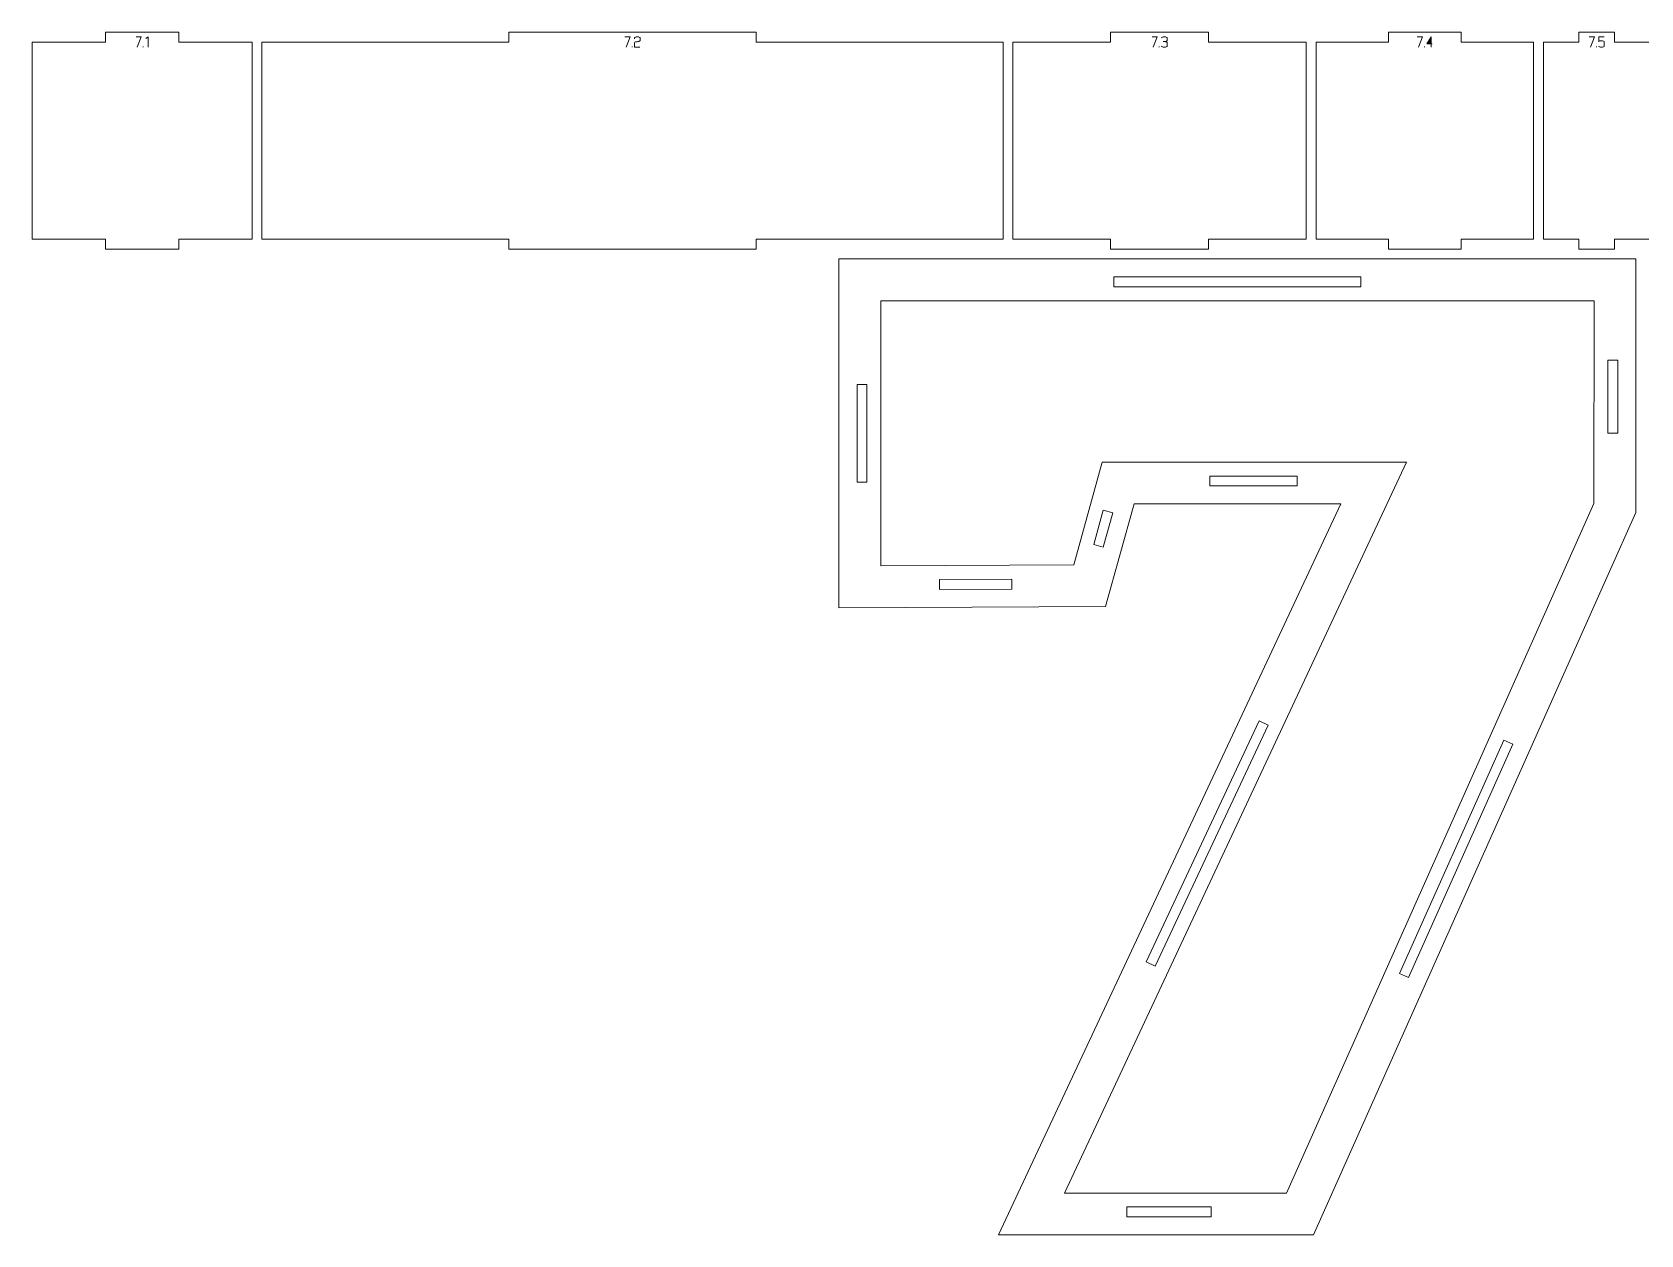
# Model space of a CAD drawing. Header units: centimetres. Extents: x -158 to 228, y -202 to 254.
# Drawn here: x 59.74 to 108.66, y -67.29 to -30.69 of the extents above; entities that cross this region are included whole.
import ezdxf

# ---------------------------------------------------------------- set-up
doc = ezdxf.new("R2010")
doc.units = ezdxf.units.CM
doc.header["$MEASUREMENT"] = 0
doc.layers.add('Capa 1', color=7, linetype='Continuous')

msp = doc.modelspace()

# ---------------------------------------------------------------- hatches: boundary and pattern name
at = {"layer": 'Capa 1', "true_color": 0x3e4095}
h = msp.add_hatch(color=175, dxfattribs=at)
edge = h.paths.add_edge_path()
edge.add_spline(control_points=[(62.9381, -31.14765), (62.9381, -31.14765), (63.05918, -30.83121), (63.05918, -30.83121), (63.05918, -30.83121), (62.89958, -30.83121), (62.89958, -30.83121), (62.89958, -30.83121), (63.05918, -30.83121), (63.05918, -30.83121), (63.05918, -30.83121), (62.9381, -31.14765), (62.9381, -31.14765)], knot_values=[0, 0, 0, 0, 0.25, 0.25, 0.25, 0.5, 0.5, 0.5, 0.75, 0.75, 0.75, 1, 1, 1, 1], degree=3, periodic=1)
h = msp.add_hatch(color=175, dxfattribs=at)
edge = h.paths.add_edge_path()
edge.add_spline(control_points=[(63.11971, -31.14765), (63.11971, -31.14765), (63.11971, -31.12518), (63.11971, -31.12518), (63.11971, -31.12518), (63.11971, -31.14765), (63.11971, -31.14765)], knot_values=[0, 0, 0, 0, 0.5, 0.5, 0.5, 1, 1, 1, 1], degree=3, periodic=1)
h = msp.add_hatch(color=175, dxfattribs=at)
edge = h.paths.add_edge_path()
edge.add_spline(control_points=[(63.26922, -30.83075), (63.26922, -30.83075), (63.19309, -30.88349), (63.19309, -30.88349), (63.19309, -30.88349), (63.26922, -30.83075), (63.26922, -30.83075), (63.26922, -30.83075), (63.26922, -31.14765), (63.26922, -31.14765), (63.26922, -31.14765), (63.26922, -30.83075), (63.26922, -30.83075)], knot_values=[0, 0, 0, 0, 0.25, 0.25, 0.25, 0.5, 0.5, 0.5, 0.75, 0.75, 0.75, 1, 1, 1, 1], degree=3, periodic=1)
h = msp.add_hatch(color=175, dxfattribs=at)
edge = h.paths.add_edge_path()
edge.add_spline(control_points=[(77.80721, -31.14765), (77.80721, -31.14765), (77.92829, -30.83121), (77.92829, -30.83121), (77.92829, -30.83121), (77.76869, -30.83121), (77.76869, -30.83121), (77.76869, -30.83121), (77.92829, -30.83121), (77.92829, -30.83121), (77.92829, -30.83121), (77.80721, -31.14765), (77.80721, -31.14765)], knot_values=[0, 0, 0, 0, 0.25, 0.25, 0.25, 0.5, 0.5, 0.5, 0.75, 0.75, 0.75, 1, 1, 1, 1], degree=3, periodic=1)
h = msp.add_hatch(color=175, dxfattribs=at)
edge = h.paths.add_edge_path()
edge.add_spline(control_points=[(77.98882, -31.14765), (77.98882, -31.14765), (77.98882, -31.12518), (77.98882, -31.12518), (77.98882, -31.12518), (77.98882, -31.14765), (77.98882, -31.14765)], knot_values=[0, 0, 0, 0, 0.5, 0.5, 0.5, 1, 1, 1, 1], degree=3, periodic=1)
h = msp.add_hatch(color=175, dxfattribs=at)
edge = h.paths.add_edge_path()
edge.add_spline(control_points=[(78.06174, -31.14765), (78.06174, -31.14765), (78.06174, -31.01511), (78.06174, -31.01511), (78.06266, -31.00319), (78.07351, -30.99402), (78.0943, -30.9876), (78.10286, -30.98698), (78.11104, -30.98599), (78.11884, -30.98461), (78.12663, -30.98324), (78.13451, -30.98179), (78.14246, -30.98026), (78.15713, -30.97781), (78.16837, -30.97582), (78.17616, -30.9743), (78.18396, -30.97277), (78.19153, -30.97078), (78.19887, -30.96833), (78.21782, -30.9613), (78.2273, -30.95228), (78.2273, -30.94128), (78.2273, -30.94128), (78.2273, -30.86652), (78.2273, -30.86652), (78.2273, -30.85674), (78.21943, -30.84841), (78.20368, -30.84153), (78.18794, -30.83465), (78.16829, -30.83121), (78.14475, -30.83121), (78.12121, -30.83121), (78.10156, -30.83465), (78.08582, -30.84153), (78.07007, -30.84841), (78.0622, -30.85674), (78.0622, -30.86652), (78.0622, -30.86652), (78.0622, -30.88899), (78.0622, -30.88899), (78.0622, -30.88899), (78.0622, -30.86652), (78.0622, -30.86652), (78.0622, -30.85674), (78.07007, -30.84841), (78.08582, -30.84153), (78.10156, -30.83465), (78.12121, -30.83121), (78.14475, -30.83121), (78.16829, -30.83121), (78.18794, -30.83465), (78.20368, -30.84153), (78.21943, -30.84841), (78.2273, -30.85674), (78.2273, -30.86652), (78.2273, -30.86652), (78.2273, -30.94128), (78.2273, -30.94128), (78.2273, -30.95228), (78.21782, -30.9613), (78.19887, -30.96833), (78.19153, -30.97078), (78.18396, -30.97277), (78.17616, -30.9743), (78.16837, -30.97582), (78.15713, -30.97781), (78.14246, -30.98026), (78.13451, -30.98179), (78.12663, -30.98324), (78.11884, -30.98461), (78.11104, -30.98599), (78.10286, -30.98698), (78.0943, -30.9876), (78.07351, -30.99402), (78.06266, -31.00319), (78.06174, -31.01511), (78.06174, -31.01511), (78.06174, -31.14765), (78.06174, -31.14765), (78.06174, -31.14765), (78.21859, -31.14765), (78.21859, -31.14765), (78.21859, -31.14765), (78.06174, -31.14765), (78.06174, -31.14765)], knot_values=[0, 0, 0, 0, 0.03571429, 0.03571429, 0.03571429, 0.07142857, 0.07142857, 0.07142857, 0.10714286, 0.10714286, 0.10714286, 0.14285714, 0.14285714, 0.14285714, 0.17857143, 0.17857143, 0.17857143, 0.21428571, 0.21428571, 0.21428571, 0.25, 0.25, 0.25, 0.28571429, 0.28571429, 0.28571429, 0.32142857, 0.32142857, 0.32142857, 0.35714286, 0.35714286, 0.35714286, 0.39285714, 0.39285714, 0.39285714, 0.42857143, 0.42857143, 0.42857143, 0.46428571, 0.46428571, 0.46428571, 0.5, 0.5, 0.5, 0.53571429, 0.53571429, 0.53571429, 0.57142857, 0.57142857, 0.57142857, 0.60714286, 0.60714286, 0.60714286, 0.64285714, 0.64285714, 0.64285714, 0.67857143, 0.67857143, 0.67857143, 0.71428571, 0.71428571, 0.71428571, 0.75, 0.75, 0.75, 0.78571429, 0.78571429, 0.78571429, 0.82142857, 0.82142857, 0.82142857, 0.85714286, 0.85714286, 0.85714286, 0.89285714, 0.89285714, 0.89285714, 0.92857143, 0.92857143, 0.92857143, 0.96428571, 0.96428571, 0.96428571, 1, 1, 1, 1], degree=3, periodic=1)
h = msp.add_hatch(color=175, dxfattribs=at)
edge = h.paths.add_edge_path()
edge.add_spline(control_points=[(93.83692, -31.14765), (93.83692, -31.14765), (93.958, -30.83121), (93.958, -30.83121), (93.958, -30.83121), (93.7984, -30.83121), (93.7984, -30.83121), (93.7984, -30.83121), (93.958, -30.83121), (93.958, -30.83121), (93.958, -30.83121), (93.83692, -31.14765), (93.83692, -31.14765)], knot_values=[0, 0, 0, 0, 0.25, 0.25, 0.25, 0.5, 0.5, 0.5, 0.75, 0.75, 0.75, 1, 1, 1, 1], degree=3, periodic=1)
h = msp.add_hatch(color=175, dxfattribs=at)
edge = h.paths.add_edge_path()
edge.add_spline(control_points=[(94.01853, -31.14765), (94.01853, -31.14765), (94.01853, -31.12518), (94.01853, -31.12518), (94.01853, -31.12518), (94.01853, -31.14765), (94.01853, -31.14765)], knot_values=[0, 0, 0, 0, 0.5, 0.5, 0.5, 1, 1, 1, 1], degree=3, periodic=1)
h = msp.add_hatch(color=175, dxfattribs=at)
edge = h.paths.add_edge_path()
edge.add_spline(control_points=[(94.17446, -31.14765), (94.15092, -31.14765), (94.13127, -31.14421), (94.11553, -31.13733), (94.09978, -31.13045), (94.09191, -31.12212), (94.09191, -31.11234), (94.09191, -31.12212), (94.09978, -31.13045), (94.11553, -31.13733), (94.13127, -31.14421), (94.15092, -31.14765), (94.17446, -31.14765), (94.198, -31.14765), (94.21765, -31.14421), (94.23339, -31.13733), (94.24914, -31.13045), (94.25701, -31.12212), (94.25701, -31.11234), (94.25701, -31.11234), (94.25701, -31.00915), (94.25701, -31.00915), (94.25701, -31.00089), (94.25135, -30.99371), (94.24004, -30.9876), (94.22873, -30.98148), (94.19556, -30.97735), (94.14052, -30.97521), (94.19525, -30.97185), (94.22812, -30.96787), (94.23912, -30.96329), (94.25013, -30.9587), (94.25609, -30.95121), (94.25701, -30.94082), (94.25701, -30.94082), (94.25701, -30.86652), (94.25701, -30.86652), (94.25701, -30.85674), (94.24914, -30.84841), (94.23339, -30.84153), (94.21765, -30.83465), (94.198, -30.83121), (94.17446, -30.83121), (94.15092, -30.83121), (94.13127, -30.83465), (94.11553, -30.84153), (94.09978, -30.84841), (94.09191, -30.85674), (94.09191, -30.86652), (94.09191, -30.85674), (94.09978, -30.84841), (94.11553, -30.84153), (94.13127, -30.83465), (94.15092, -30.83121), (94.17446, -30.83121), (94.198, -30.83121), (94.21765, -30.83465), (94.23339, -30.84153), (94.24914, -30.84841), (94.25701, -30.85674), (94.25701, -30.86652), (94.25701, -30.86652), (94.25701, -30.94082), (94.25701, -30.94082), (94.25609, -30.95121), (94.25013, -30.9587), (94.23912, -30.96329), (94.22812, -30.96787), (94.19525, -30.97185), (94.14052, -30.97521), (94.19556, -30.97735), (94.22873, -30.98148), (94.24004, -30.9876), (94.25135, -30.99371), (94.25701, -31.00089), (94.25701, -31.00915), (94.25701, -31.00915), (94.25701, -31.11234), (94.25701, -31.11234), (94.25701, -31.12212), (94.24914, -31.13045), (94.23339, -31.13733), (94.21765, -31.14421), (94.198, -31.14765), (94.17446, -31.14765)], knot_values=[0, 0, 0, 0, 0.03571429, 0.03571429, 0.03571429, 0.07142857, 0.07142857, 0.07142857, 0.10714286, 0.10714286, 0.10714286, 0.14285714, 0.14285714, 0.14285714, 0.17857143, 0.17857143, 0.17857143, 0.21428571, 0.21428571, 0.21428571, 0.25, 0.25, 0.25, 0.28571429, 0.28571429, 0.28571429, 0.32142857, 0.32142857, 0.32142857, 0.35714286, 0.35714286, 0.35714286, 0.39285714, 0.39285714, 0.39285714, 0.42857143, 0.42857143, 0.42857143, 0.46428571, 0.46428571, 0.46428571, 0.5, 0.5, 0.5, 0.53571429, 0.53571429, 0.53571429, 0.57142857, 0.57142857, 0.57142857, 0.60714286, 0.60714286, 0.60714286, 0.64285714, 0.64285714, 0.64285714, 0.67857143, 0.67857143, 0.67857143, 0.71428571, 0.71428571, 0.71428571, 0.75, 0.75, 0.75, 0.78571429, 0.78571429, 0.78571429, 0.82142857, 0.82142857, 0.82142857, 0.85714286, 0.85714286, 0.85714286, 0.89285714, 0.89285714, 0.89285714, 0.92857143, 0.92857143, 0.92857143, 0.96428571, 0.96428571, 0.96428571, 1, 1, 1, 1], degree=3, periodic=1)
h = msp.add_hatch(color=175, dxfattribs=at)
edge = h.paths.add_edge_path()
edge.add_spline(control_points=[(101.90579, -31.14765), (101.90579, -31.14765), (102.02687, -30.83121), (102.02687, -30.83121), (102.02687, -30.83121), (101.86727, -30.83121), (101.86727, -30.83121), (101.86727, -30.83121), (102.02687, -30.83121), (102.02687, -30.83121), (102.02687, -30.83121), (101.90579, -31.14765), (101.90579, -31.14765)], knot_values=[0, 0, 0, 0, 0.25, 0.25, 0.25, 0.5, 0.5, 0.5, 0.75, 0.75, 0.75, 1, 1, 1, 1], degree=3, periodic=1)
h = msp.add_hatch(color=175, dxfattribs=at)
edge = h.paths.add_edge_path()
edge.add_spline(control_points=[(102.0874, -31.14765), (102.0874, -31.14765), (102.0874, -31.12518), (102.0874, -31.12518), (102.0874, -31.12518), (102.0874, -31.14765), (102.0874, -31.14765)], knot_values=[0, 0, 0, 0, 0.5, 0.5, 0.5, 1, 1, 1, 1], degree=3, periodic=1)
h = msp.add_hatch(color=175, dxfattribs=at)
edge = h.paths.add_edge_path()
edge.add_spline(control_points=[(102.29057, -31.04309), (102.29057, -31.04309), (102.29057, -30.83075), (102.29057, -30.83075), (102.29057, -30.83075), (102.16078, -31.04309), (102.16078, -31.04309), (102.16078, -31.04309), (102.29057, -31.04309), (102.29057, -31.04309)], knot_values=[0, 0, 0, 0, 0.33333333, 0.33333333, 0.33333333, 0.66666667, 0.66666667, 0.66666667, 1, 1, 1, 1], degree=3, periodic=1)
h = msp.add_hatch(color=175, dxfattribs=at)
edge = h.paths.add_edge_path()
edge.add_spline(control_points=[(102.29057, -31.04309), (102.29057, -31.04309), (102.29057, -31.14765), (102.29057, -31.14765), (102.29057, -31.14765), (102.29057, -31.04309), (102.29057, -31.04309), (102.29057, -31.04309), (102.16078, -31.04309), (102.16078, -31.04309), (102.16078, -31.04309), (102.29057, -30.83075), (102.29057, -30.83075), (102.29057, -30.83075), (102.29057, -31.04309), (102.29057, -31.04309), (102.29057, -31.04309), (102.32038, -31.04309), (102.32038, -31.04309), (102.32038, -31.04309), (102.29057, -31.04309), (102.29057, -31.04309)], knot_values=[0, 0, 0, 0, 0.14285714, 0.14285714, 0.14285714, 0.28571429, 0.28571429, 0.28571429, 0.42857143, 0.42857143, 0.42857143, 0.57142857, 0.57142857, 0.57142857, 0.71428571, 0.71428571, 0.71428571, 0.85714286, 0.85714286, 0.85714286, 1, 1, 1, 1], degree=3, periodic=1)
h = msp.add_hatch(color=175, dxfattribs=at)
edge = h.paths.add_edge_path()
edge.add_spline(control_points=[(107.13086, -31.14765), (107.13086, -31.14765), (107.25194, -30.83121), (107.25194, -30.83121), (107.25194, -30.83121), (107.09234, -30.83121), (107.09234, -30.83121), (107.09234, -30.83121), (107.25194, -30.83121), (107.25194, -30.83121), (107.25194, -30.83121), (107.13086, -31.14765), (107.13086, -31.14765)], knot_values=[0, 0, 0, 0, 0.25, 0.25, 0.25, 0.5, 0.5, 0.5, 0.75, 0.75, 0.75, 1, 1, 1, 1], degree=3, periodic=1)
h = msp.add_hatch(color=175, dxfattribs=at)
edge = h.paths.add_edge_path()
edge.add_spline(control_points=[(107.31247, -31.14765), (107.31247, -31.14765), (107.31247, -31.12518), (107.31247, -31.12518), (107.31247, -31.12518), (107.31247, -31.14765), (107.31247, -31.14765)], knot_values=[0, 0, 0, 0, 0.5, 0.5, 0.5, 1, 1, 1, 1], degree=3, periodic=1)
h = msp.add_hatch(color=175, dxfattribs=at)
edge = h.paths.add_edge_path()
edge.add_spline(control_points=[(107.4684, -31.14765), (107.44486, -31.14765), (107.42521, -31.14421), (107.40947, -31.13733), (107.39372, -31.13045), (107.38585, -31.12212), (107.38585, -31.11234), (107.38585, -31.12212), (107.39372, -31.13045), (107.40947, -31.13733), (107.42521, -31.14421), (107.44486, -31.14765), (107.4684, -31.14765), (107.49194, -31.14765), (107.51159, -31.14421), (107.52733, -31.13733), (107.54308, -31.13045), (107.55095, -31.12212), (107.55095, -31.11234), (107.55095, -31.11234), (107.55095, -30.98668), (107.55095, -30.98668), (107.55095, -30.97689), (107.54308, -30.96856), (107.52733, -30.96168), (107.51159, -30.9548), (107.49194, -30.95136), (107.4684, -30.95136), (107.447, -30.9532), (107.43049, -30.95565), (107.41887, -30.9587), (107.40725, -30.96176), (107.39625, -30.97109), (107.38585, -30.98668), (107.38585, -30.98668), (107.38585, -30.83121), (107.38585, -30.83121), (107.38585, -30.83121), (107.54545, -30.83121), (107.54545, -30.83121), (107.54545, -30.83121), (107.38585, -30.83121), (107.38585, -30.83121), (107.38585, -30.83121), (107.38585, -30.98668), (107.38585, -30.98668), (107.39625, -30.97109), (107.40725, -30.96176), (107.41887, -30.9587), (107.43049, -30.95565), (107.447, -30.9532), (107.4684, -30.95136), (107.49194, -30.95136), (107.51159, -30.9548), (107.52733, -30.96168), (107.54308, -30.96856), (107.55095, -30.97689), (107.55095, -30.98668), (107.55095, -30.98668), (107.55095, -31.11234), (107.55095, -31.11234), (107.55095, -31.12212), (107.54308, -31.13045), (107.52733, -31.13733), (107.51159, -31.14421), (107.49194, -31.14765), (107.4684, -31.14765)], knot_values=[0, 0, 0, 0, 0.04545455, 0.04545455, 0.04545455, 0.09090909, 0.09090909, 0.09090909, 0.13636364, 0.13636364, 0.13636364, 0.18181818, 0.18181818, 0.18181818, 0.22727273, 0.22727273, 0.22727273, 0.27272727, 0.27272727, 0.27272727, 0.31818182, 0.31818182, 0.31818182, 0.36363636, 0.36363636, 0.36363636, 0.40909091, 0.40909091, 0.40909091, 0.45454545, 0.45454545, 0.45454545, 0.5, 0.5, 0.5, 0.54545455, 0.54545455, 0.54545455, 0.59090909, 0.59090909, 0.59090909, 0.63636364, 0.63636364, 0.63636364, 0.68181818, 0.68181818, 0.68181818, 0.72727273, 0.72727273, 0.72727273, 0.77272727, 0.77272727, 0.77272727, 0.81818182, 0.81818182, 0.81818182, 0.86363636, 0.86363636, 0.86363636, 0.90909091, 0.90909091, 0.90909091, 0.95454545, 0.95454545, 0.95454545, 1, 1, 1, 1], degree=3, periodic=1)

# ---------------------------------------------------------------- linework, layer by layer
at = {"layer": 'Capa 1', "color": 240, "lineweight": 20}
for points in [[(59.74068, -30.99045), (59.74068, -30.99045), (59.74068, -36.99045), (59.74068, -36.99045), (59.74068, -36.99045), (61.96983, -36.99045), (61.96983, -36.99045), (61.96983, -36.99045), (61.96983, -37.29045), (61.96983, -37.29045), (61.96983, -37.29045), (64.19897, -37.29045), (64.19897, -37.29045), (64.19897, -37.29045), (64.19897, -36.99045), (64.19897, -36.99045), (64.19897, -36.99045), (66.42812, -36.99045), (66.42812, -36.99045), (66.42812, -36.99045), (66.42812, -30.99045), (66.42812, -30.99045), (66.42812, -30.99045), (64.19897, -30.99045), (64.19897, -30.99045), (64.19897, -30.99045), (64.19897, -30.69045), (64.19897, -30.69045), (64.19897, -30.69045), (61.96983, -30.69045), (61.96983, -30.69045), (61.96983, -30.69045), (61.96983, -30.99045), (61.96983, -30.99045), (61.96983, -30.99045), (59.74068, -30.99045), (59.74068, -30.99045)], [(66.72812, -30.99045), (66.72812, -30.99045), (66.72812, -36.99045), (66.72812, -36.99045), (66.72812, -36.99045), (74.24137, -36.99045), (74.24137, -36.99045), (74.24137, -36.99045), (74.24137, -37.29045), (74.24137, -37.29045), (74.24137, -37.29045), (81.75461, -37.29045), (81.75461, -37.29045), (81.75461, -37.29045), (81.75461, -36.99045), (81.75461, -36.99045), (81.75461, -36.99045), (89.26786, -36.99045), (89.26786, -36.99045), (89.26786, -36.99045), (89.26786, -30.99045), (89.26786, -30.99045), (89.26786, -30.99045), (81.75461, -30.99045), (81.75461, -30.99045), (81.75461, -30.99045), (81.75461, -30.69045), (81.75461, -30.69045), (81.75461, -30.69045), (74.24137, -30.69045), (74.24137, -30.69045), (74.24137, -30.69045), (74.24137, -30.99045), (74.24137, -30.99045), (74.24137, -30.99045), (66.72812, -30.99045), (66.72812, -30.99045)], [(89.56786, -30.99045), (89.56786, -30.99045), (89.56786, -36.99045), (89.56786, -36.99045), (89.56786, -36.99045), (92.54109, -36.99045), (92.54109, -36.99045), (92.54109, -36.99045), (92.54109, -37.29045), (92.54109, -37.29045), (92.54109, -37.29045), (95.51432, -37.29045), (95.51432, -37.29045), (95.51432, -37.29045), (95.51432, -36.99045), (95.51432, -36.99045), (95.51432, -36.99045), (98.48755, -36.99045), (98.48755, -36.99045), (98.48755, -36.99045), (98.48755, -30.99045), (98.48755, -30.99045), (98.48755, -30.99045), (95.51432, -30.99045), (95.51432, -30.99045), (95.51432, -30.99045), (95.51432, -30.69045), (95.51432, -30.69045), (95.51432, -30.69045), (92.54109, -30.69045), (92.54109, -30.69045), (92.54109, -30.69045), (92.54109, -30.99045), (92.54109, -30.99045), (92.54109, -30.99045), (89.56786, -30.99045), (89.56786, -30.99045)], [(98.78755, -30.99045), (98.78755, -30.99045), (98.78755, -36.99045), (98.78755, -36.99045), (98.78755, -36.99045), (100.99173, -36.99045), (100.99173, -36.99045), (100.99173, -36.99045), (100.99173, -37.29045), (100.99173, -37.29045), (100.99173, -37.29045), (103.19591, -37.29045), (103.19591, -37.29045), (103.19591, -37.29045), (103.19591, -36.99045), (103.19591, -36.99045), (103.19591, -36.99045), (105.40009, -36.99045), (105.40009, -36.99045), (105.40009, -36.99045), (105.40009, -30.99045), (105.40009, -30.99045), (105.40009, -30.99045), (103.19591, -30.99045), (103.19591, -30.99045), (103.19591, -30.99045), (103.19591, -30.69045), (103.19591, -30.69045), (103.19591, -30.69045), (100.99173, -30.69045), (100.99173, -30.69045), (100.99173, -30.69045), (100.99173, -30.99045), (100.99173, -30.99045), (100.99173, -30.99045), (98.78755, -30.99045), (98.78755, -30.99045)], [(105.70009, -30.99045), (105.70009, -30.99045), (105.70009, -36.99045), (105.70009, -36.99045), (105.70009, -36.99045), (106.78112, -36.99045), (106.78112, -36.99045), (106.78112, -36.99045), (106.78112, -37.29045), (106.78112, -37.29045), (106.78112, -37.29045), (107.86216, -37.29045), (107.86216, -37.29045), (107.86216, -37.29045), (107.86216, -36.99045), (107.86216, -36.99045), (107.86216, -36.99045), (108.9432, -36.99045), (108.9432, -36.99045), (108.9432, -36.99045), (108.9432, -30.99045), (108.9432, -30.99045), (108.9432, -30.99045), (107.86216, -30.99045), (107.86216, -30.99045), (107.86216, -30.99045), (107.86216, -30.69045), (107.86216, -30.69045), (107.86216, -30.69045), (106.78112, -30.69045), (106.78112, -30.69045), (106.78112, -30.69045), (106.78112, -30.99045), (106.78112, -30.99045), (106.78112, -30.99045), (105.70009, -30.99045), (105.70009, -30.99045)]]:
    msp.add_open_spline(points, degree=3, knots=[0, 0, 0, 0, 0.08333333, 0.08333333, 0.08333333, 0.16666667, 0.16666667, 0.16666667, 0.25, 0.25, 0.25, 0.33333333, 0.33333333, 0.33333333, 0.41666667, 0.41666667, 0.41666667, 0.5, 0.5, 0.5, 0.58333333, 0.58333333, 0.58333333, 0.66666667, 0.66666667, 0.66666667, 0.75, 0.75, 0.75, 0.83333333, 0.83333333, 0.83333333, 0.91666667, 0.91666667, 0.91666667, 1, 1, 1, 1], dxfattribs=at)
at = {"layer": 'Capa 1', "color": 114, "lineweight": 9}
for points, knots in [([(62.9381, -31.14765), (62.9381, -31.14765), (63.05918, -30.83121), (63.05918, -30.83121), (63.05918, -30.83121), (62.89958, -30.83121), (62.89958, -30.83121), (62.89958, -30.83121), (63.05918, -30.83121), (63.05918, -30.83121), (63.05918, -30.83121), (62.9381, -31.14765), (62.9381, -31.14765)], [0, 0, 0, 0, 0.25, 0.25, 0.25, 0.5, 0.5, 0.5, 0.75, 0.75, 0.75, 1, 1, 1, 1]), ([(63.11971, -31.14765), (63.11971, -31.14765), (63.11971, -31.12518), (63.11971, -31.12518), (63.11971, -31.12518), (63.11971, -31.14765), (63.11971, -31.14765)], [0, 0, 0, 0, 0.5, 0.5, 0.5, 1, 1, 1, 1]), ([(63.26922, -30.83075), (63.26922, -30.83075), (63.19309, -30.88349), (63.19309, -30.88349), (63.19309, -30.88349), (63.26922, -30.83075), (63.26922, -30.83075), (63.26922, -30.83075), (63.26922, -31.14765), (63.26922, -31.14765), (63.26922, -31.14765), (63.26922, -30.83075), (63.26922, -30.83075)], [0, 0, 0, 0, 0.25, 0.25, 0.25, 0.5, 0.5, 0.5, 0.75, 0.75, 0.75, 1, 1, 1, 1]), ([(77.80721, -31.14765), (77.80721, -31.14765), (77.92829, -30.83121), (77.92829, -30.83121), (77.92829, -30.83121), (77.76869, -30.83121), (77.76869, -30.83121), (77.76869, -30.83121), (77.92829, -30.83121), (77.92829, -30.83121), (77.92829, -30.83121), (77.80721, -31.14765), (77.80721, -31.14765)], [0, 0, 0, 0, 0.25, 0.25, 0.25, 0.5, 0.5, 0.5, 0.75, 0.75, 0.75, 1, 1, 1, 1]), ([(77.98882, -31.14765), (77.98882, -31.14765), (77.98882, -31.12518), (77.98882, -31.12518), (77.98882, -31.12518), (77.98882, -31.14765), (77.98882, -31.14765)], [0, 0, 0, 0, 0.5, 0.5, 0.5, 1, 1, 1, 1]), ([(78.06174, -31.14765), (78.06174, -31.14765), (78.06174, -31.01511), (78.06174, -31.01511), (78.06266, -31.00319), (78.07351, -30.99402), (78.0943, -30.9876), (78.10286, -30.98698), (78.11104, -30.98599), (78.11884, -30.98461), (78.12663, -30.98324), (78.13451, -30.98179), (78.14246, -30.98026), (78.15713, -30.97781), (78.16837, -30.97582), (78.17616, -30.9743), (78.18396, -30.97277), (78.19153, -30.97078), (78.19887, -30.96833), (78.21782, -30.9613), (78.2273, -30.95228), (78.2273, -30.94128), (78.2273, -30.94128), (78.2273, -30.86652), (78.2273, -30.86652), (78.2273, -30.85674), (78.21943, -30.84841), (78.20368, -30.84153), (78.18794, -30.83465), (78.16829, -30.83121), (78.14475, -30.83121), (78.12121, -30.83121), (78.10156, -30.83465), (78.08582, -30.84153), (78.07007, -30.84841), (78.0622, -30.85674), (78.0622, -30.86652), (78.0622, -30.86652), (78.0622, -30.88899), (78.0622, -30.88899), (78.0622, -30.88899), (78.0622, -30.86652), (78.0622, -30.86652), (78.0622, -30.85674), (78.07007, -30.84841), (78.08582, -30.84153), (78.10156, -30.83465), (78.12121, -30.83121), (78.14475, -30.83121), (78.16829, -30.83121), (78.18794, -30.83465), (78.20368, -30.84153), (78.21943, -30.84841), (78.2273, -30.85674), (78.2273, -30.86652), (78.2273, -30.86652), (78.2273, -30.94128), (78.2273, -30.94128), (78.2273, -30.95228), (78.21782, -30.9613), (78.19887, -30.96833), (78.19153, -30.97078), (78.18396, -30.97277), (78.17616, -30.9743), (78.16837, -30.97582), (78.15713, -30.97781), (78.14246, -30.98026), (78.13451, -30.98179), (78.12663, -30.98324), (78.11884, -30.98461), (78.11104, -30.98599), (78.10286, -30.98698), (78.0943, -30.9876), (78.07351, -30.99402), (78.06266, -31.00319), (78.06174, -31.01511), (78.06174, -31.01511), (78.06174, -31.14765), (78.06174, -31.14765), (78.06174, -31.14765), (78.21859, -31.14765), (78.21859, -31.14765), (78.21859, -31.14765), (78.06174, -31.14765), (78.06174, -31.14765)], [0, 0, 0, 0, 0.03571429, 0.03571429, 0.03571429, 0.07142857, 0.07142857, 0.07142857, 0.10714286, 0.10714286, 0.10714286, 0.14285714, 0.14285714, 0.14285714, 0.17857143, 0.17857143, 0.17857143, 0.21428571, 0.21428571, 0.21428571, 0.25, 0.25, 0.25, 0.28571429, 0.28571429, 0.28571429, 0.32142857, 0.32142857, 0.32142857, 0.35714286, 0.35714286, 0.35714286, 0.39285714, 0.39285714, 0.39285714, 0.42857143, 0.42857143, 0.42857143, 0.46428571, 0.46428571, 0.46428571, 0.5, 0.5, 0.5, 0.53571429, 0.53571429, 0.53571429, 0.57142857, 0.57142857, 0.57142857, 0.60714286, 0.60714286, 0.60714286, 0.64285714, 0.64285714, 0.64285714, 0.67857143, 0.67857143, 0.67857143, 0.71428571, 0.71428571, 0.71428571, 0.75, 0.75, 0.75, 0.78571429, 0.78571429, 0.78571429, 0.82142857, 0.82142857, 0.82142857, 0.85714286, 0.85714286, 0.85714286, 0.89285714, 0.89285714, 0.89285714, 0.92857143, 0.92857143, 0.92857143, 0.96428571, 0.96428571, 0.96428571, 1, 1, 1, 1]), ([(93.83692, -31.14765), (93.83692, -31.14765), (93.958, -30.83121), (93.958, -30.83121), (93.958, -30.83121), (93.7984, -30.83121), (93.7984, -30.83121), (93.7984, -30.83121), (93.958, -30.83121), (93.958, -30.83121), (93.958, -30.83121), (93.83692, -31.14765), (93.83692, -31.14765)], [0, 0, 0, 0, 0.25, 0.25, 0.25, 0.5, 0.5, 0.5, 0.75, 0.75, 0.75, 1, 1, 1, 1]), ([(94.01853, -31.14765), (94.01853, -31.14765), (94.01853, -31.12518), (94.01853, -31.12518), (94.01853, -31.12518), (94.01853, -31.14765), (94.01853, -31.14765)], [0, 0, 0, 0, 0.5, 0.5, 0.5, 1, 1, 1, 1]), ([(94.17446, -31.14765), (94.15092, -31.14765), (94.13127, -31.14421), (94.11553, -31.13733), (94.09978, -31.13045), (94.09191, -31.12212), (94.09191, -31.11234), (94.09191, -31.12212), (94.09978, -31.13045), (94.11553, -31.13733), (94.13127, -31.14421), (94.15092, -31.14765), (94.17446, -31.14765), (94.198, -31.14765), (94.21765, -31.14421), (94.23339, -31.13733), (94.24914, -31.13045), (94.25701, -31.12212), (94.25701, -31.11234), (94.25701, -31.11234), (94.25701, -31.00915), (94.25701, -31.00915), (94.25701, -31.00089), (94.25135, -30.99371), (94.24004, -30.9876), (94.22873, -30.98148), (94.19556, -30.97735), (94.14052, -30.97521), (94.19525, -30.97185), (94.22812, -30.96787), (94.23912, -30.96329), (94.25013, -30.9587), (94.25609, -30.95121), (94.25701, -30.94082), (94.25701, -30.94082), (94.25701, -30.86652), (94.25701, -30.86652), (94.25701, -30.85674), (94.24914, -30.84841), (94.23339, -30.84153), (94.21765, -30.83465), (94.198, -30.83121), (94.17446, -30.83121), (94.15092, -30.83121), (94.13127, -30.83465), (94.11553, -30.84153), (94.09978, -30.84841), (94.09191, -30.85674), (94.09191, -30.86652), (94.09191, -30.85674), (94.09978, -30.84841), (94.11553, -30.84153), (94.13127, -30.83465), (94.15092, -30.83121), (94.17446, -30.83121), (94.198, -30.83121), (94.21765, -30.83465), (94.23339, -30.84153), (94.24914, -30.84841), (94.25701, -30.85674), (94.25701, -30.86652), (94.25701, -30.86652), (94.25701, -30.94082), (94.25701, -30.94082), (94.25609, -30.95121), (94.25013, -30.9587), (94.23912, -30.96329), (94.22812, -30.96787), (94.19525, -30.97185), (94.14052, -30.97521), (94.19556, -30.97735), (94.22873, -30.98148), (94.24004, -30.9876), (94.25135, -30.99371), (94.25701, -31.00089), (94.25701, -31.00915), (94.25701, -31.00915), (94.25701, -31.11234), (94.25701, -31.11234), (94.25701, -31.12212), (94.24914, -31.13045), (94.23339, -31.13733), (94.21765, -31.14421), (94.198, -31.14765), (94.17446, -31.14765)], [0, 0, 0, 0, 0.03571429, 0.03571429, 0.03571429, 0.07142857, 0.07142857, 0.07142857, 0.10714286, 0.10714286, 0.10714286, 0.14285714, 0.14285714, 0.14285714, 0.17857143, 0.17857143, 0.17857143, 0.21428571, 0.21428571, 0.21428571, 0.25, 0.25, 0.25, 0.28571429, 0.28571429, 0.28571429, 0.32142857, 0.32142857, 0.32142857, 0.35714286, 0.35714286, 0.35714286, 0.39285714, 0.39285714, 0.39285714, 0.42857143, 0.42857143, 0.42857143, 0.46428571, 0.46428571, 0.46428571, 0.5, 0.5, 0.5, 0.53571429, 0.53571429, 0.53571429, 0.57142857, 0.57142857, 0.57142857, 0.60714286, 0.60714286, 0.60714286, 0.64285714, 0.64285714, 0.64285714, 0.67857143, 0.67857143, 0.67857143, 0.71428571, 0.71428571, 0.71428571, 0.75, 0.75, 0.75, 0.78571429, 0.78571429, 0.78571429, 0.82142857, 0.82142857, 0.82142857, 0.85714286, 0.85714286, 0.85714286, 0.89285714, 0.89285714, 0.89285714, 0.92857143, 0.92857143, 0.92857143, 0.96428571, 0.96428571, 0.96428571, 1, 1, 1, 1]), ([(101.90579, -31.14765), (101.90579, -31.14765), (102.02687, -30.83121), (102.02687, -30.83121), (102.02687, -30.83121), (101.86727, -30.83121), (101.86727, -30.83121), (101.86727, -30.83121), (102.02687, -30.83121), (102.02687, -30.83121), (102.02687, -30.83121), (101.90579, -31.14765), (101.90579, -31.14765)], [0, 0, 0, 0, 0.25, 0.25, 0.25, 0.5, 0.5, 0.5, 0.75, 0.75, 0.75, 1, 1, 1, 1]), ([(102.0874, -31.14765), (102.0874, -31.14765), (102.0874, -31.12518), (102.0874, -31.12518), (102.0874, -31.12518), (102.0874, -31.14765), (102.0874, -31.14765)], [0, 0, 0, 0, 0.5, 0.5, 0.5, 1, 1, 1, 1]), ([(102.29057, -31.04309), (102.29057, -31.04309), (102.29057, -30.83075), (102.29057, -30.83075), (102.29057, -30.83075), (102.16078, -31.04309), (102.16078, -31.04309), (102.16078, -31.04309), (102.29057, -31.04309), (102.29057, -31.04309)], [0, 0, 0, 0, 0.33333333, 0.33333333, 0.33333333, 0.66666667, 0.66666667, 0.66666667, 1, 1, 1, 1]), ([(102.29057, -31.04309), (102.29057, -31.04309), (102.29057, -31.14765), (102.29057, -31.14765), (102.29057, -31.14765), (102.29057, -31.04309), (102.29057, -31.04309), (102.29057, -31.04309), (102.16078, -31.04309), (102.16078, -31.04309), (102.16078, -31.04309), (102.29057, -30.83075), (102.29057, -30.83075), (102.29057, -30.83075), (102.29057, -31.04309), (102.29057, -31.04309), (102.29057, -31.04309), (102.32038, -31.04309), (102.32038, -31.04309), (102.32038, -31.04309), (102.29057, -31.04309), (102.29057, -31.04309)], [0, 0, 0, 0, 0.14285714, 0.14285714, 0.14285714, 0.28571429, 0.28571429, 0.28571429, 0.42857143, 0.42857143, 0.42857143, 0.57142857, 0.57142857, 0.57142857, 0.71428571, 0.71428571, 0.71428571, 0.85714286, 0.85714286, 0.85714286, 1, 1, 1, 1]), ([(107.13086, -31.14765), (107.13086, -31.14765), (107.25194, -30.83121), (107.25194, -30.83121), (107.25194, -30.83121), (107.09234, -30.83121), (107.09234, -30.83121), (107.09234, -30.83121), (107.25194, -30.83121), (107.25194, -30.83121), (107.25194, -30.83121), (107.13086, -31.14765), (107.13086, -31.14765)], [0, 0, 0, 0, 0.25, 0.25, 0.25, 0.5, 0.5, 0.5, 0.75, 0.75, 0.75, 1, 1, 1, 1]), ([(107.31247, -31.14765), (107.31247, -31.14765), (107.31247, -31.12518), (107.31247, -31.12518), (107.31247, -31.12518), (107.31247, -31.14765), (107.31247, -31.14765)], [0, 0, 0, 0, 0.5, 0.5, 0.5, 1, 1, 1, 1]), ([(107.4684, -31.14765), (107.44486, -31.14765), (107.42521, -31.14421), (107.40947, -31.13733), (107.39372, -31.13045), (107.38585, -31.12212), (107.38585, -31.11234), (107.38585, -31.12212), (107.39372, -31.13045), (107.40947, -31.13733), (107.42521, -31.14421), (107.44486, -31.14765), (107.4684, -31.14765), (107.49194, -31.14765), (107.51159, -31.14421), (107.52733, -31.13733), (107.54308, -31.13045), (107.55095, -31.12212), (107.55095, -31.11234), (107.55095, -31.11234), (107.55095, -30.98668), (107.55095, -30.98668), (107.55095, -30.97689), (107.54308, -30.96856), (107.52733, -30.96168), (107.51159, -30.9548), (107.49194, -30.95136), (107.4684, -30.95136), (107.447, -30.9532), (107.43049, -30.95565), (107.41887, -30.9587), (107.40725, -30.96176), (107.39625, -30.97109), (107.38585, -30.98668), (107.38585, -30.98668), (107.38585, -30.83121), (107.38585, -30.83121), (107.38585, -30.83121), (107.54545, -30.83121), (107.54545, -30.83121), (107.54545, -30.83121), (107.38585, -30.83121), (107.38585, -30.83121), (107.38585, -30.83121), (107.38585, -30.98668), (107.38585, -30.98668), (107.39625, -30.97109), (107.40725, -30.96176), (107.41887, -30.9587), (107.43049, -30.95565), (107.447, -30.9532), (107.4684, -30.95136), (107.49194, -30.95136), (107.51159, -30.9548), (107.52733, -30.96168), (107.54308, -30.96856), (107.55095, -30.97689), (107.55095, -30.98668), (107.55095, -30.98668), (107.55095, -31.11234), (107.55095, -31.11234), (107.55095, -31.12212), (107.54308, -31.13045), (107.52733, -31.13733), (107.51159, -31.14421), (107.49194, -31.14765), (107.4684, -31.14765)], [0, 0, 0, 0, 0.04545455, 0.04545455, 0.04545455, 0.09090909, 0.09090909, 0.09090909, 0.13636364, 0.13636364, 0.13636364, 0.18181818, 0.18181818, 0.18181818, 0.22727273, 0.22727273, 0.22727273, 0.27272727, 0.27272727, 0.27272727, 0.31818182, 0.31818182, 0.31818182, 0.36363636, 0.36363636, 0.36363636, 0.40909091, 0.40909091, 0.40909091, 0.45454545, 0.45454545, 0.45454545, 0.5, 0.5, 0.5, 0.54545455, 0.54545455, 0.54545455, 0.59090909, 0.59090909, 0.59090909, 0.63636364, 0.63636364, 0.63636364, 0.68181818, 0.68181818, 0.68181818, 0.72727273, 0.72727273, 0.72727273, 0.77272727, 0.77272727, 0.77272727, 0.81818182, 0.81818182, 0.81818182, 0.86363636, 0.86363636, 0.86363636, 0.90909091, 0.90909091, 0.90909091, 0.95454545, 0.95454545, 0.95454545, 1, 1, 1, 1])]:
    msp.add_open_spline(points, degree=3, knots=knots, dxfattribs=at)
at = {"layer": 'Capa 1', "color": 240, "lineweight": 9}
for points, knots in [([(108.51176, -45.30715), (108.51176, -45.30715), (98.71415, -67.28675), (98.71415, -67.28675), (98.71415, -67.28675), (89.1333, -67.28675), (89.1333, -67.28675), (89.1333, -67.28675), (99.53784, -45.04704), (99.53784, -45.04704), (99.53784, -45.04704), (93.25176, -45.04704), (93.25176, -45.04704), (93.25176, -45.04704), (92.38472, -48.1684), (92.38472, -48.1684), (92.38472, -48.1684), (84.27784, -48.21175), (84.27784, -48.21175), (84.27784, -48.21175), (84.27784, -37.59045), (84.27784, -37.59045), (84.27784, -37.59045), (108.515, -37.59045), (108.515, -37.59045), (108.515, -37.59045), (108.51176, -45.30715), (108.51176, -45.30715)], [0, 0, 0, 0, 0.11111111, 0.11111111, 0.11111111, 0.22222222, 0.22222222, 0.22222222, 0.33333333, 0.33333333, 0.33333333, 0.44444444, 0.44444444, 0.44444444, 0.55555556, 0.55555556, 0.55555556, 0.66666667, 0.66666667, 0.66666667, 0.77777778, 0.77777778, 0.77777778, 0.88888889, 0.88888889, 0.88888889, 1, 1, 1, 1]), ([(92.63962, -38.43898), (92.63962, -38.43898), (100.15286, -38.43898), (100.15286, -38.43898), (100.15286, -38.43898), (100.15286, -38.13898), (100.15286, -38.13898), (100.15286, -38.13898), (92.63962, -38.13898), (92.63962, -38.13898), (92.63962, -38.13898), (92.63962, -38.43898), (92.63962, -38.43898)], [0, 0, 0, 0, 0.25, 0.25, 0.25, 0.5, 0.5, 0.5, 0.75, 0.75, 0.75, 1, 1, 1, 1]), ([(107.23908, -45.03606), (107.23908, -45.03606), (107.24168, -38.86324), (107.24168, -38.86324), (107.24168, -38.86324), (85.55063, -38.86324), (85.55063, -38.86324), (85.55063, -38.86324), (85.55063, -46.93214), (85.55063, -46.93214), (85.55063, -46.93214), (91.41586, -46.90077), (91.41586, -46.90077), (91.41586, -46.90077), (92.28433, -43.77425), (92.28433, -43.77425), (92.28433, -43.77425), (101.53849, -43.77425), (101.53849, -43.77425), (101.53849, -43.77425), (91.13395, -66.01396), (91.13395, -66.01396), (91.13395, -66.01396), (97.88799, -66.01396), (97.88799, -66.01396), (97.88799, -66.01396), (107.23908, -45.03606), (107.23908, -45.03606)], [0, 0, 0, 0, 0.11111111, 0.11111111, 0.11111111, 0.22222222, 0.22222222, 0.22222222, 0.33333333, 0.33333333, 0.33333333, 0.44444444, 0.44444444, 0.44444444, 0.55555556, 0.55555556, 0.55555556, 0.66666667, 0.66666667, 0.66666667, 0.77777778, 0.77777778, 0.77777778, 0.88888889, 0.88888889, 0.88888889, 1, 1, 1, 1]), ([(107.66518, -40.66813), (107.66518, -40.66813), (107.66424, -42.89727), (107.66424, -42.89727), (107.66424, -42.89727), (107.96424, -42.8974), (107.96424, -42.8974), (107.96424, -42.8974), (107.96518, -40.66825), (107.96518, -40.66825), (107.96518, -40.66825), (107.66518, -40.66813), (107.66518, -40.66813)], [0, 0, 0, 0, 0.25, 0.25, 0.25, 0.5, 0.5, 0.5, 0.75, 0.75, 0.75, 1, 1, 1, 1]), ([(85.12637, -44.38544), (85.12637, -44.38544), (85.12637, -41.41221), (85.12637, -41.41221), (85.12637, -41.41221), (84.82637, -41.41221), (84.82637, -41.41221), (84.82637, -41.41221), (84.82637, -44.38544), (84.82637, -44.38544), (84.82637, -44.38544), (85.12637, -44.38544), (85.12637, -44.38544)], [0, 0, 0, 0, 0.25, 0.25, 0.25, 0.5, 0.5, 0.5, 0.75, 0.75, 0.75, 1, 1, 1, 1]), ([(98.21303, -44.19851), (98.21303, -44.19851), (95.55444, -44.19851), (95.55444, -44.19851), (95.55444, -44.19851), (95.55444, -44.49851), (95.55444, -44.49851), (95.55444, -44.49851), (98.21303, -44.49851), (98.21303, -44.49851), (98.21303, -44.49851), (98.21303, -44.19851), (98.21303, -44.19851)], [0, 0, 0, 0, 0.25, 0.25, 0.25, 0.5, 0.5, 0.5, 0.75, 0.75, 0.75, 1, 1, 1, 1]), ([(92.31747, -45.24011), (92.31747, -45.24011), (92.02814, -46.28171), (92.02814, -46.28171), (92.02814, -46.28171), (92.3172, -46.362), (92.3172, -46.362), (92.3172, -46.362), (92.60653, -45.3204), (92.60653, -45.3204), (92.60653, -45.3204), (92.31747, -45.24011), (92.31747, -45.24011)], [0, 0, 0, 0, 0.25, 0.25, 0.25, 0.5, 0.5, 0.5, 0.75, 0.75, 0.75, 1, 1, 1, 1]), ([(89.53466, -47.3351), (89.53466, -47.3351), (87.33052, -47.34688), (87.33052, -47.34688), (87.33052, -47.34688), (87.33212, -47.64688), (87.33212, -47.64688), (87.33212, -47.64688), (89.53627, -47.63509), (89.53627, -47.63509), (89.53627, -47.63509), (89.53466, -47.3351), (89.53466, -47.3351)], [0, 0, 0, 0, 0.25, 0.25, 0.25, 0.5, 0.5, 0.5, 0.75, 0.75, 0.75, 1, 1, 1, 1]), ([(93.89687, -59.10703), (93.89687, -59.10703), (97.32666, -51.77583), (97.32666, -51.77583), (97.32666, -51.77583), (97.05493, -51.64871), (97.05493, -51.64871), (97.05493, -51.64871), (93.62513, -58.9799), (93.62513, -58.9799), (93.62513, -58.9799), (93.89687, -59.10703), (93.89687, -59.10703)], [0, 0, 0, 0, 0.25, 0.25, 0.25, 0.5, 0.5, 0.5, 0.75, 0.75, 0.75, 1, 1, 1, 1]), ([(104.49667, -52.23035), (104.49667, -52.23035), (101.33002, -59.33429), (101.33002, -59.33429), (101.33002, -59.33429), (101.60403, -59.45643), (101.60403, -59.45643), (101.60403, -59.45643), (104.77068, -52.3525), (104.77068, -52.3525), (104.77068, -52.3525), (104.49667, -52.23035), (104.49667, -52.23035)], [0, 0, 0, 0, 0.25, 0.25, 0.25, 0.5, 0.5, 0.5, 0.75, 0.75, 0.75, 1, 1, 1, 1]), ([(95.59794, -66.43822), (95.59794, -66.43822), (93.03251, -66.43822), (93.03251, -66.43822), (93.03251, -66.43822), (93.03251, -66.73822), (93.03251, -66.73822), (93.03251, -66.73822), (95.59794, -66.73822), (95.59794, -66.73822), (95.59794, -66.73822), (95.59794, -66.43822), (95.59794, -66.43822)], [0, 0, 0, 0, 0.25, 0.25, 0.25, 0.5, 0.5, 0.5, 0.75, 0.75, 0.75, 1, 1, 1, 1])]:
    msp.add_open_spline(points, degree=3, knots=knots, dxfattribs=at)

doc.saveas('drawing.dxf')
